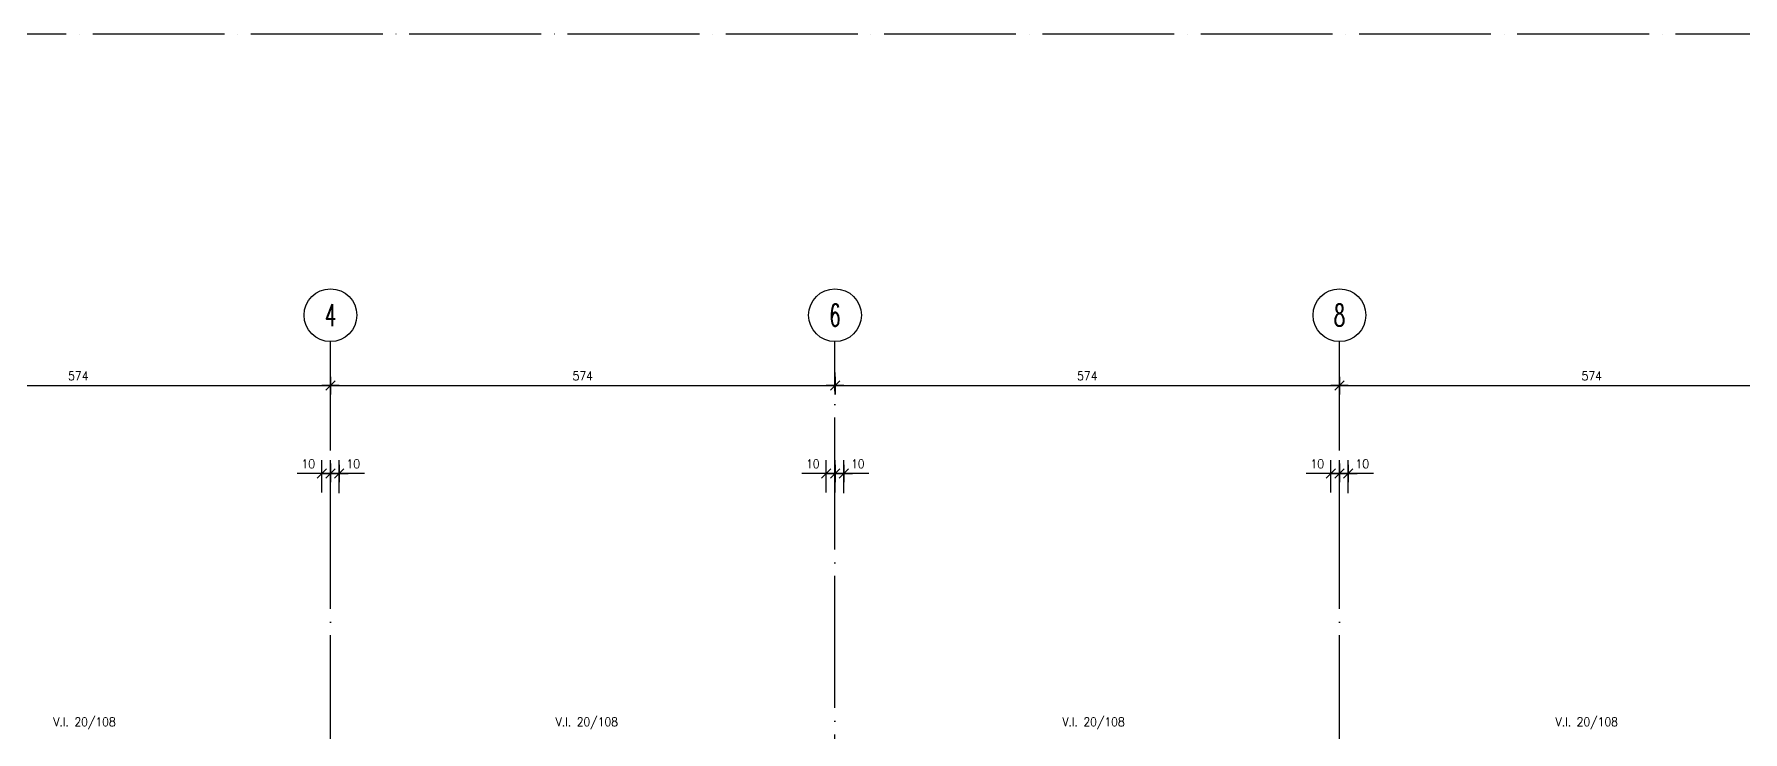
# Model space of a CAD drawing. Extents: x 2783 to 11950, y 3653 to 11429.
# Drawn here: x 4583 to 6527, y 6430 to 7223 of the extents above; entities that cross this region are included whole.
import ezdxf
from ezdxf.enums import TextEntityAlignment as Align

# ---------------------------------------------------------------- set-up
doc = ezdxf.new("R2010")
doc.units = 0
doc.header["$LTSCALE"] = 60
doc.header["$PDMODE"] = 1
doc.linetypes.add('EJES', pattern=[3, 2.5, -0.25, 0, -0.25])
doc.layers.get('0').update_dxf_attribs({"linetype": 'CONTINUOUS'})
doc.layers.get('DEFPOINTS').update_dxf_attribs({"linetype": 'CONTINUOUS'})
for name, color, linetype in [('COTAS', 3, 'CONTINUOUS'), ('EJES', 1, 'EJES'), ('TEXTOS', 2, 'CONTINUOUS'), ('TITULO', 6, 'CONTINUOUS')]:
    doc.layers.add(name, color=color, linetype=linetype)
doc.layers.add('CROP', color=8, linetype='EJES', plot=False)
doc.styles.add('COTAS', font='romans.shx', dxfattribs={"width": 0.9})
doc.styles.add('ROMANS', font='romans.shx', dxfattribs={"width": 0.9, "height": 10})
doc.dimstyles.new('50', dxfattribs={"dimtxt": 10, "dimasz": 1, "dimexe": 15, "dimexo": 0, "dimgap": 6, "dimtad": 1, "dimdec": 8, "dimdsep": 46, "dimtxsty": 'COTAS', "dimblk": '$COTA$', "dimcen": 0.09, "dimdle": 10, "dimclrd": 256, "dimclre": 256, "dimclrt": 2, "dimadec": 0, "dimazin": 0, "dimtfac": 1, "dimtdec": 8, "dimtmove": 0, "dimatfit": 2, "dimfxl": 35, "dimfxlon": 1, "dimtolj": 1, "dimarcsym": 0})

# ---------------------------------------------------------------- blocks, each defined once
blk = doc.blocks.new('*U8')
at = {"layer": 'CROP'}
blk.add_lwpolyline([(-1974.1, -572.3), (3557.7, -572.3), (3557.7, 2997.6), (-1974.1, 2997.6)], close=True, dxfattribs=at)
at = {"color": 2, "style": 'COTAS', "width": 0.9}
blk.add_attdef('ESCALA', (29.5, -27), '', height=12, dxfattribs=at)
at = {"layer": 'TITULO', "color": 7, "style": 'COTAS', "width": 0.9}
blk.add_attdef('TITULO', (25, 20), '', height=35, dxfattribs=at)
at = {"layer": 'TITULO', "color": 2, "style": 'COTAS', "width": 0.9}
blk.add_attdef('NV_LOSAS', text='', height=15, dxfattribs=at).set_placement((434.5, -56), align=Align.RIGHT)
blk.add_attdef('NIVEL', text='', height=15, dxfattribs=at).set_placement((522.8, -50), align=Align.MIDDLE)
blk.add_attdef('SIC', (602, -56), '', height=15, dxfattribs=at)
blk = doc.blocks.new('$EJE$')
at = {"color": 6}
blk.add_circle((0, 0), 30, dxfattribs=at)
at = {"color": 6, "style": 'COTAS', "width": 0.6}
blk.add_attdef('EJE', text='', height=25, dxfattribs=at).set_placement((0, 0), align=Align.MIDDLE)
blk = doc.blocks.new('$COTA$')
at = {"layer": 'COTAS'}
for p, q in [((10, 0), (-10, 0)), ((5.3, 5.3), (-5.3, -5.3)), ((0, -10), (0, 10))]:
    blk.add_line(p, q, dxfattribs=at)
blk = doc.blocks.new('*D12')
at = {"layer": 'COTAS', "lineweight": -2, "transparency": 16777216}
for p, q in [((4346.5, 6823.7), (4346.5, 6838.7)), ((4347.5, 6823.7), (4919.5, 6823.7)), ((4920.5, 6823.7), (4920.5, 6838.7))]:
    blk.add_line(p, q, dxfattribs=at)
at = {"layer": 'DEFPOINTS', "color": 0, "transparency": 16777216}
for p in [(4346.5, 6823.7), (4920.5, 6823.7), (4920.5, 6823.7)]:
    blk.add_point(p, dxfattribs=at)
at = {"layer": 'COTAS', "lineweight": -2, "transparency": 16777216, "rotation": 180}
blk.add_blockref('$COTA$', (4346.5, 6823.7), dxfattribs=at)
at = {"layer": 'COTAS', "lineweight": -2, "transparency": 16777216}
blk.add_blockref('$COTA$', (4920.5, 6823.7), dxfattribs=at)
at = {"layer": 'COTAS', "color": 2, "transparency": 16777216, "insert": (4633.5, 6834.7), "char_height": 10, "attachment_point": 5, "style": 'COTAS'}
blk.add_mtext('\\A1;574', dxfattribs=at)
blk = doc.blocks.new('*D14')
at = {"layer": 'COTAS', "lineweight": -2, "transparency": 16777216}
for p, q in [((4920.5, 6823.7), (4920.5, 6838.7)), ((4921.5, 6823.7), (5493.5, 6823.7)), ((5494.5, 6823.7), (5494.5, 6838.7))]:
    blk.add_line(p, q, dxfattribs=at)
at = {"layer": 'DEFPOINTS', "color": 0, "transparency": 16777216}
for p in [(4920.5, 6823.7), (5494.5, 6823.7), (5494.5, 6823.7)]:
    blk.add_point(p, dxfattribs=at)
at = {"layer": 'COTAS', "lineweight": -2, "transparency": 16777216, "rotation": 180}
blk.add_blockref('$COTA$', (4920.5, 6823.7), dxfattribs=at)
at = {"layer": 'COTAS', "lineweight": -2, "transparency": 16777216}
blk.add_blockref('$COTA$', (5494.5, 6823.7), dxfattribs=at)
at = {"layer": 'COTAS', "color": 2, "transparency": 16777216, "insert": (5207.5, 6834.7), "char_height": 10, "attachment_point": 5, "style": 'COTAS'}
blk.add_mtext('\\A1;574', dxfattribs=at)
blk = doc.blocks.new('*D19')
at = {"layer": 'COTAS', "lineweight": -2, "transparency": 16777216}
for p, q in [((5494.5, 6823.7), (5494.5, 6838.7)), ((5495.5, 6823.7), (6067.5, 6823.7)), ((6068.5, 6823.7), (6068.5, 6838.7))]:
    blk.add_line(p, q, dxfattribs=at)
at = {"layer": 'DEFPOINTS', "color": 0, "transparency": 16777216}
for p in [(5494.5, 6823.7), (6068.5, 6823.7), (6068.5, 6823.7)]:
    blk.add_point(p, dxfattribs=at)
at = {"layer": 'COTAS', "lineweight": -2, "transparency": 16777216, "rotation": 180}
blk.add_blockref('$COTA$', (5494.5, 6823.7), dxfattribs=at)
at = {"layer": 'COTAS', "lineweight": -2, "transparency": 16777216}
blk.add_blockref('$COTA$', (6068.5, 6823.7), dxfattribs=at)
at = {"layer": 'COTAS', "color": 2, "transparency": 16777216, "insert": (5781.5, 6834.7), "char_height": 10, "attachment_point": 5, "style": 'COTAS'}
blk.add_mtext('\\A1;574', dxfattribs=at)
blk = doc.blocks.new('*D21')
at = {"layer": 'COTAS', "lineweight": -2, "transparency": 16777216}
for p, q in [((6068.5, 6823.7), (6068.5, 6838.7)), ((6069.5, 6823.7), (6641.5, 6823.7)), ((6642.5, 6823.7), (6642.5, 6838.7))]:
    blk.add_line(p, q, dxfattribs=at)
at = {"layer": 'DEFPOINTS', "color": 0, "transparency": 16777216}
for p in [(6068.5, 6823.7), (6642.5, 6823.7), (6642.5, 6823.7)]:
    blk.add_point(p, dxfattribs=at)
at = {"layer": 'COTAS', "lineweight": -2, "transparency": 16777216, "rotation": 180}
blk.add_blockref('$COTA$', (6068.5, 6823.7), dxfattribs=at)
at = {"layer": 'COTAS', "lineweight": -2, "transparency": 16777216}
blk.add_blockref('$COTA$', (6642.5, 6823.7), dxfattribs=at)
at = {"layer": 'COTAS', "color": 2, "transparency": 16777216, "insert": (6355.5, 6834.7), "char_height": 10, "attachment_point": 5, "style": 'COTAS'}
blk.add_mtext('\\A1;574', dxfattribs=at)
blk = doc.blocks.new('*D171')
at = {"layer": 'COTAS', "lineweight": -2, "transparency": 16777216}
for p, q in [((6058.5, 6702.3), (6058.5, 6738.7)), ((6068.5, 6702.3), (6068.5, 6738.7)), ((6057.5, 6723.7), (6030.6, 6723.7)), ((6068.5, 6723.7), (6058.5, 6723.7)), ((6069.5, 6723.7), (6070.5, 6723.7))]:
    blk.add_line(p, q, dxfattribs=at)
at = {"layer": 'DEFPOINTS', "color": 0, "transparency": 16777216}
for p in [(6068.5, 6723.7), (6058.5, 6702.3), (6068.5, 6702.3)]:
    blk.add_point(p, dxfattribs=at)
at = {"layer": 'COTAS', "lineweight": -2, "transparency": 16777216}
blk.add_blockref('$COTA$', (6058.5, 6723.7), dxfattribs=at)
at = {"layer": 'COTAS', "lineweight": -2, "transparency": 16777216, "rotation": 180}
blk.add_blockref('$COTA$', (6068.5, 6723.7), dxfattribs=at)
at = {"layer": 'COTAS', "color": 2, "transparency": 16777216, "insert": (6043.2, 6734.7), "char_height": 10, "attachment_point": 5, "style": 'COTAS'}
blk.add_mtext('\\A1;10', dxfattribs=at)
blk = doc.blocks.new('*D172')
at = {"layer": 'COTAS', "lineweight": -2, "transparency": 16777216}
for p, q in [((6068.5, 6702.3), (6068.5, 6738.7)), ((6078.5, 6701.2), (6078.5, 6738.7)), ((6067.5, 6723.7), (6066.5, 6723.7)), ((6068.5, 6723.7), (6078.5, 6723.7)), ((6068.5, 6723.7), (6078.5, 6723.7)), ((6107, 6723.7), (6078.5, 6723.7)), ((6079.5, 6723.7), (6080.5, 6723.7))]:
    blk.add_line(p, q, dxfattribs=at)
at = {"layer": 'DEFPOINTS', "color": 0, "transparency": 16777216}
for p in [(6078.5, 6723.7), (6068.5, 6702.3), (6078.5, 6701.2)]:
    blk.add_point(p, dxfattribs=at)
at = {"layer": 'COTAS', "lineweight": -2, "transparency": 16777216}
blk.add_blockref('$COTA$', (6068.5, 6723.7), dxfattribs=at)
at = {"layer": 'COTAS', "lineweight": -2, "transparency": 16777216, "rotation": 180}
blk.add_blockref('$COTA$', (6078.5, 6723.7), dxfattribs=at)
at = {"layer": 'COTAS', "color": 2, "transparency": 16777216, "insert": (6094.4, 6734.7), "char_height": 10, "attachment_point": 5, "style": 'COTAS'}
blk.add_mtext('\\A1;10', dxfattribs=at)
blk = doc.blocks.new('*D173')
at = {"layer": 'COTAS', "lineweight": -2, "transparency": 16777216}
for p, q in [((5484.5, 6702.3), (5484.5, 6738.7)), ((5494.5, 6702.3), (5494.5, 6738.7)), ((5483.5, 6723.7), (5456.6, 6723.7)), ((5494.5, 6723.7), (5484.5, 6723.7)), ((5495.5, 6723.7), (5496.5, 6723.7))]:
    blk.add_line(p, q, dxfattribs=at)
at = {"layer": 'DEFPOINTS', "color": 0, "transparency": 16777216}
for p in [(5494.5, 6723.7), (5484.5, 6702.3), (5494.5, 6702.3)]:
    blk.add_point(p, dxfattribs=at)
at = {"layer": 'COTAS', "lineweight": -2, "transparency": 16777216}
blk.add_blockref('$COTA$', (5484.5, 6723.7), dxfattribs=at)
at = {"layer": 'COTAS', "lineweight": -2, "transparency": 16777216, "rotation": 180}
blk.add_blockref('$COTA$', (5494.5, 6723.7), dxfattribs=at)
at = {"layer": 'COTAS', "color": 2, "transparency": 16777216, "insert": (5469.2, 6734.7), "char_height": 10, "attachment_point": 5, "style": 'COTAS'}
blk.add_mtext('\\A1;10', dxfattribs=at)
blk = doc.blocks.new('*D174')
at = {"layer": 'COTAS', "lineweight": -2, "transparency": 16777216}
for p, q in [((5494.5, 6702.3), (5494.5, 6738.7)), ((5504.5, 6701.2), (5504.5, 6738.7)), ((5493.5, 6723.7), (5492.5, 6723.7)), ((5494.5, 6723.7), (5504.5, 6723.7)), ((5494.5, 6723.7), (5504.5, 6723.7)), ((5533, 6723.7), (5504.5, 6723.7)), ((5505.5, 6723.7), (5506.5, 6723.7))]:
    blk.add_line(p, q, dxfattribs=at)
at = {"layer": 'DEFPOINTS', "color": 0, "transparency": 16777216}
for p in [(5504.5, 6723.7), (5494.5, 6702.3), (5504.5, 6701.2)]:
    blk.add_point(p, dxfattribs=at)
at = {"layer": 'COTAS', "lineweight": -2, "transparency": 16777216}
blk.add_blockref('$COTA$', (5494.5, 6723.7), dxfattribs=at)
at = {"layer": 'COTAS', "lineweight": -2, "transparency": 16777216, "rotation": 180}
blk.add_blockref('$COTA$', (5504.5, 6723.7), dxfattribs=at)
at = {"layer": 'COTAS', "color": 2, "transparency": 16777216, "insert": (5520.4, 6734.7), "char_height": 10, "attachment_point": 5, "style": 'COTAS'}
blk.add_mtext('\\A1;10', dxfattribs=at)
blk = doc.blocks.new('*D177')
at = {"layer": 'COTAS', "lineweight": -2, "transparency": 16777216}
for p, q in [((4910.5, 6702.3), (4910.5, 6738.7)), ((4920.5, 6702.3), (4920.5, 6738.7)), ((4909.5, 6723.7), (4882.6, 6723.7)), ((4920.5, 6723.7), (4910.5, 6723.7)), ((4921.5, 6723.7), (4922.5, 6723.7))]:
    blk.add_line(p, q, dxfattribs=at)
at = {"layer": 'DEFPOINTS', "color": 0, "transparency": 16777216}
for p in [(4920.5, 6723.7), (4910.5, 6702.3), (4920.5, 6702.3)]:
    blk.add_point(p, dxfattribs=at)
at = {"layer": 'COTAS', "lineweight": -2, "transparency": 16777216}
blk.add_blockref('$COTA$', (4910.5, 6723.7), dxfattribs=at)
at = {"layer": 'COTAS', "lineweight": -2, "transparency": 16777216, "rotation": 180}
blk.add_blockref('$COTA$', (4920.5, 6723.7), dxfattribs=at)
at = {"layer": 'COTAS', "color": 2, "transparency": 16777216, "insert": (4895.2, 6734.7), "char_height": 10, "attachment_point": 5, "style": 'COTAS'}
blk.add_mtext('\\A1;10', dxfattribs=at)
blk = doc.blocks.new('*D178')
at = {"layer": 'COTAS', "lineweight": -2, "transparency": 16777216}
for p, q in [((4920.5, 6702.3), (4920.5, 6738.7)), ((4930.5, 6701.2), (4930.5, 6738.7)), ((4919.5, 6723.7), (4918.5, 6723.7)), ((4920.5, 6723.7), (4930.5, 6723.7)), ((4920.5, 6723.7), (4930.5, 6723.7)), ((4959, 6723.7), (4930.5, 6723.7)), ((4931.5, 6723.7), (4932.5, 6723.7))]:
    blk.add_line(p, q, dxfattribs=at)
at = {"layer": 'DEFPOINTS', "color": 0, "transparency": 16777216}
for p in [(4930.5, 6723.7), (4920.5, 6702.3), (4930.5, 6701.2)]:
    blk.add_point(p, dxfattribs=at)
at = {"layer": 'COTAS', "lineweight": -2, "transparency": 16777216}
blk.add_blockref('$COTA$', (4920.5, 6723.7), dxfattribs=at)
at = {"layer": 'COTAS', "lineweight": -2, "transparency": 16777216, "rotation": 180}
blk.add_blockref('$COTA$', (4930.5, 6723.7), dxfattribs=at)
at = {"layer": 'COTAS', "color": 2, "transparency": 16777216, "insert": (4946.4, 6734.7), "char_height": 10, "attachment_point": 5, "style": 'COTAS'}
blk.add_mtext('\\A1;10', dxfattribs=at)

msp = doc.modelspace()

# ---------------------------------------------------------------- linework, layer by layer
at = {"layer": 'EJES'}
for points in [[(4920.45585631, 4408.70691493), (4920.45585631, 6873.70691493)], [(5494.45585631, 6097.05397631), (5494.45585631, 6873.70691493)], [(6068.45585631, 4408.70691493), (6068.45585631, 6873.70691493)]]:
    msp.add_lwpolyline(points, dxfattribs=at)

# ---------------------------------------------------------------- block references
msp.add_blockref('*U8', (4844.17858983, 4225.60696946))
for p, values in [((4920.45585631, 6903.70691493), {'EJE': '4'}), ((5494.45585631, 6903.70691493), {'EJE': '6'}), ((6068.45585631, 6903.70691493), {'EJE': '8'})]:
    msp.add_blockref('$EJE$', p).add_auto_attribs(values)

# ---------------------------------------------------------------- texts
at = {"layer": 'TEXTOS', "style": 'ROMANS', "width": 0.9}
for p in [(4640.59910127, 6440.70691493), (5212.10793195, 6440.70691493), (5788.59910127, 6440.70691493), (6349.78517912, 6440.70691493)]:
    msp.add_text('V.I. 20/108', height=10, dxfattribs=at).set_placement(p, align=Align.MIDDLE)

# ---------------------------------------------------------------- dimensions: what is measured, and where the dimension line sits
at = {"layer": 'COTAS'}
for base, p1, p2, picture, middle in [((4920.4558563143, 6823.7069149326), (4346.4558563143, 6823.7069149326), (4920.4558563143, 6823.7069149326), '*D12', (4633.4558563143, 6834.7069149326)), ((5494.4558563143, 6823.7069149326), (4920.4558563143, 6823.7069149326), (5494.4558563143, 6823.7069149326), '*D14', (5207.4558563143, 6834.7069149326)), ((6068.4558563143, 6823.7069149326), (5494.4558563143, 6823.7069149326), (6068.4558563143, 6823.7069149326), '*D19', (5781.4558563143, 6834.7069149326)), ((6642.4558563143, 6823.7069149326), (6068.4558563143, 6823.7069149326), (6642.4558563143, 6823.7069149326), '*D21', (6355.4558563143, 6834.7069149326))]:
    dim = msp.add_linear_dim(base=base, p1=p1, p2=p2, dimstyle='50', dxfattribs=at)
    dim.commit()
    dim.dimension.update_dxf_attribs({"geometry": picture, "text_midpoint": middle})
for base, p1, p2, picture, middle in [((4920.4558563143, 6723.7069149326), (4910.4558563143, 6702.2504163909), (4920.4558563143, 6702.2504163909), '*D177', (4895.1931168787, 6723.7069149326)), ((5494.4558563143, 6723.7069149326), (5484.4558563143, 6702.2504163909), (5494.4558563143, 6702.2504163909), '*D173', (5469.1931168787, 6723.7069149326)), ((6068.4558563143, 6723.7069149326), (6058.4558563143, 6702.2504163909), (6068.4558563143, 6702.2504163909), '*D171', (6043.1931168787, 6723.7069149326))]:
    dim = msp.add_linear_dim(base=base, p1=p1, p2=p2, dimstyle='50', dxfattribs=at)
    dim.commit()
    dim.dimension.update_dxf_attribs({"geometry": picture, "text_midpoint": middle, "dimtype": 160})
for base, p1, p2, picture, middle in [((4930.4558563143, 6723.7069149326), (4920.4558563143, 6702.2504163909), (4930.4558563143, 6701.1641863348), '*D178', (4946.3588125399, 6723.7069149326)), ((5504.4558563143, 6723.7069149326), (5494.4558563143, 6702.2504163909), (5504.4558563143, 6701.1641863348), '*D174', (5520.3588125399, 6723.7069149326)), ((6078.4558563143, 6723.7069149326), (6068.4558563143, 6702.2504163909), (6078.4558563143, 6701.1641863348), '*D172', (6094.3588125399, 6723.7069149326))]:
    dim = msp.add_linear_dim(base=base, p1=p1, p2=p2, dimstyle='50', override={"dimtmove": 1}, dxfattribs=at)
    dim.commit()
    dim.dimension.update_dxf_attribs({"geometry": picture, "text_midpoint": middle, "dimtype": 160})

doc.saveas('drawing.dxf')
